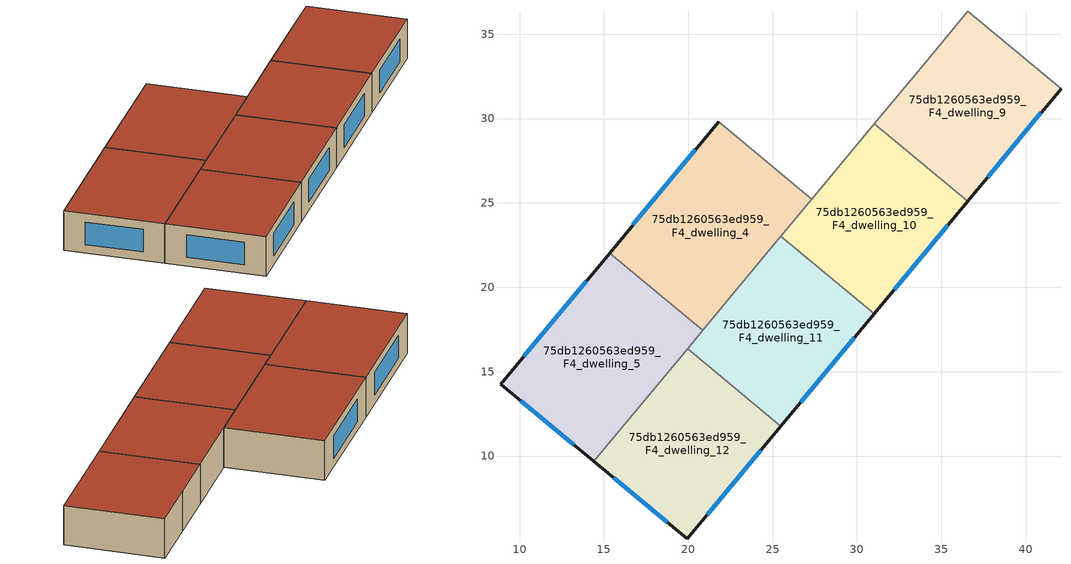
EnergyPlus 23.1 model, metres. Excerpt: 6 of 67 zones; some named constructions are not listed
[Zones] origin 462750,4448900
75db1260563ed959_F4_dwelling_10
 floor to 75db1260563ed959_F3_dwelling_10 (EU_floor_Construction): 36.55,25.09 31.02,18.43 25.49,23.02 31.03,29.68 z12
 wall outside (EU_wall_Construction): 31.02,18.43 36.55,25.09 z12:15
 wall to 75db1260563ed959_F4_dwelling_9 (EU_wall_Construction): 36.55,25.09 31.03,29.68 z12:15
 wall to 75db1260563ed959_F4_dwelling_11 (EU_wall_Construction): 25.49,23.02 31.02,18.43 z12:15
 wall to 75db1260563ed959_F4_dwelling_3 (EU_wall_Construction): 31.03,29.68 27.32,25.22 z12:15
 wall to 75db1260563ed959_F4_dwelling_4 (EU_wall_Construction): 27.32,25.22 25.49,23.02 z12:15
 window (EU_Window_Construction): 32.2,19.86 35.37,23.67 z12.64:14.36
 roof outside (EU_roof_Construction): 31.02,18.43 36.55,25.09 31.03,29.68 25.49,23.02 z15
75db1260563ed959_F4_dwelling_11
 floor to 75db1260563ed959_F3_dwelling_11 (EU_floor_Construction): 31.02,18.43 25.48,11.76 19.96,16.35 25.49,23.02 z12
 wall outside (EU_wall_Construction): 25.48,11.76 31.02,18.43 z12:15
 wall to 75db1260563ed959_F4_dwelling_12 (EU_wall_Construction): 19.96,16.35 25.48,11.76 z12:15
 wall to 75db1260563ed959_F4_dwelling_4 (EU_wall_Construction): 25.49,23.02 20.86,17.44 z12:15
 wall to 75db1260563ed959_F4_dwelling_5 (EU_wall_Construction): 20.86,17.44 19.96,16.35 z12:15
 window (EU_Window_Construction): 26.67,13.19 29.83,17 z12.64:14.36
 roof outside (EU_roof_Construction): 25.48,11.76 31.02,18.43 25.49,23.02 19.96,16.35 z15
75db1260563ed959_F4_dwelling_12
 floor to 75db1260563ed959_F3_dwelling_12 (EU_floor_Construction): 25.48,11.76 19.95,5.11 14.41,9.67 19.96,16.35 z12
 wall outside (EU_wall_Construction): 14.41,9.67 19.95,5.11 25.48,11.76 z12:15
 wall to 75db1260563ed959_F4_dwelling_5 (EU_wall_Construction): 19.96,16.35 14.41,9.67 z12:15
 window (EU_Window_Construction): 21.14,6.53 24.3,10.34 / 15.6,8.7 18.77,6.09 z12.64:14.36
 roof outside (EU_roof_Construction): 19.95,5.11 25.48,11.76 19.96,16.35 14.41,9.67 z15
75db1260563ed959_F4_dwelling_4
 floor to 75db1260563ed959_F3_dwelling_4 (EU_floor_Construction): 27.32,25.22 20.86,17.44 15.34,22.03 21.8,29.81 z12
 wall outside (EU_wall_Construction): 21.8,29.81 15.34,22.03 z12:15
 wall to 75db1260563ed959_F4_dwelling_3 (EU_wall_Construction): 27.32,25.22 21.8,29.81 z12:15
 wall to 75db1260563ed959_F4_dwelling_5 (EU_wall_Construction): 15.34,22.03 20.86,17.44 z12:15
 window (EU_Window_Construction): 20.42,28.14 16.72,23.69 z12.64:14.36
 roof outside (EU_roof_Construction): 20.86,17.44 27.32,25.22 21.8,29.81 15.34,22.03 z15
75db1260563ed959_F4_dwelling_5
 floor to 75db1260563ed959_F3_dwelling_5 (EU_floor_Construction): 20.86,17.44 14.41,9.67 8.87,14.24 15.34,22.03 z12
 wall outside (EU_wall_Construction): 15.34,22.03 8.87,14.24 14.41,9.67 z12:15
 window (EU_Window_Construction): 10.06,13.26 13.22,10.65 / 13.95,20.36 10.26,15.91 z12.64:14.36
 roof outside (EU_roof_Construction): 14.41,9.67 20.86,17.44 15.34,22.03 8.87,14.24 z15
75db1260563ed959_F4_dwelling_9
 floor to 75db1260563ed959_F3_dwelling_9 (EU_floor_Construction): 42.09,31.76 36.55,25.09 31.03,29.68 36.57,36.35 z12
 wall outside (EU_wall_Construction): 36.55,25.09 42.09,31.76 z12:15
 wall to 75db1260563ed959_F4_dwelling_8 (EU_wall_Construction): 42.09,31.76 36.57,36.35 z12:15
 wall to 75db1260563ed959_F4_dwelling_2 (EU_wall_Construction): 36.57,36.35 33.78,32.99 z12:15
 wall to 75db1260563ed959_F4_dwelling_3 (EU_wall_Construction): 33.78,33 31.03,29.68 z12:15
 window (EU_Window_Construction): 37.74,26.52 40.9,30.33 z12.64:14.36
 roof outside (EU_roof_Construction): 36.55,25.09 42.09,31.76 36.57,36.35 31.03,29.68 z15
[SCHEDULE:FILE] Column Number=1; Rows to Skip at Top=0; Number of Hours of Data=8760; Column Separator=Comma; Interpolate to Timestep=No; Minutes per Item=60; Adjust Schedule for Daylight Savings=Yes
Name | File
EU_Step8_GainSchedule_75db1260563ed959_F3_dwelling_7_f000 | ../../schedules/75db1260563ed959/75db1260563ed959_F3_dwelling_7_f000_gain.csv
EU_Step8_GainSchedule_75db1260563ed959_F3_dwelling_8_f000 | ../../schedules/75db1260563ed959/75db1260563ed959_F3_dwelling_8_f000_gain.csv
EU_Step8_GainSchedule_75db1260563ed959_F3_dwelling_9_f000 | ../../schedules/75db1260563ed959/75db1260563ed959_F3_dwelling_9_f000_gain.csv
EU_Step8_GainSchedule_75db1260563ed959_F3_dwelling_10_f000 | ../../schedules/75db1260563ed959/75db1260563ed959_F3_dwelling_10_f000_gain.csv
EU_Step8_GainSchedule_75db1260563ed959_F3_dwelling_11_f000 | ../../schedules/75db1260563ed959/75db1260563ed959_F3_dwelling_11_f000_gain.csv
EU_Step8_GainSchedule_75db1260563ed959_F3_dwelling_12_f000 | ../../schedules/75db1260563ed959/75db1260563ed959_F3_dwelling_12_f000_gain.csv
EU_Step8_GainSchedule_75db1260563ed959_F4_dwelling_0_f000 | ../../schedules/75db1260563ed959/75db1260563ed959_F4_dwelling_0_f000_gain.csv
EU_Step8_GainSchedule_75db1260563ed959_F4_dwelling_1_f000 | ../../schedules/75db1260563ed959/75db1260563ed959_F4_dwelling_1_f000_gain.csv
EU_Step8_GainSchedule_75db1260563ed959_F4_dwelling_2_f000 | ../../schedules/75db1260563ed959/75db1260563ed959_F4_dwelling_2_f000_gain.csv
EU_Step8_GainSchedule_75db1260563ed959_F4_dwelling_3_f000 | ../../schedules/75db1260563ed959/75db1260563ed959_F4_dwelling_3_f000_gain.csv
EU_Step8_GainSchedule_75db1260563ed959_F4_dwelling_4_f000 | ../../schedules/75db1260563ed959/75db1260563ed959_F4_dwelling_4_f000_gain.csv
EU_Step8_GainSchedule_75db1260563ed959_F4_dwelling_5_f000 | ../../schedules/75db1260563ed959/75db1260563ed959_F4_dwelling_5_f000_gain.csv
EU_Step8_GainSchedule_75db1260563ed959_F4_dwelling_6_f000 | ../../schedules/75db1260563ed959/75db1260563ed959_F4_dwelling_6_f000_gain.csv
EU_Step8_GainSchedule_75db1260563ed959_F4_dwelling_7_f000 | ../../schedules/75db1260563ed959/75db1260563ed959_F4_dwelling_7_f000_gain.csv
EU_Step8_GainSchedule_75db1260563ed959_F4_dwelling_8_f000 | ../../schedules/75db1260563ed959/75db1260563ed959_F4_dwelling_8_f000_gain.csv
EU_Step8_GainSchedule_75db1260563ed959_F4_dwelling_9_f000 | ../../schedules/75db1260563ed959/75db1260563ed959_F4_dwelling_9_f000_gain.csv
EU_Step8_GainSchedule_75db1260563ed959_F4_dwelling_10_f000 | ../../schedules/75db1260563ed959/75db1260563ed959_F4_dwelling_10_f000_gain.csv
EU_Step8_GainSchedule_75db1260563ed959_F4_dwelling_11_f000 | ../../schedules/75db1260563ed959/75db1260563ed959_F4_dwelling_11_f000_gain.csv
EU_Step8_GainSchedule_75db1260563ed959_F4_dwelling_12_f000 | ../../schedules/75db1260563ed959/75db1260563ed959_F4_dwelling_12_f000_gain.csv
